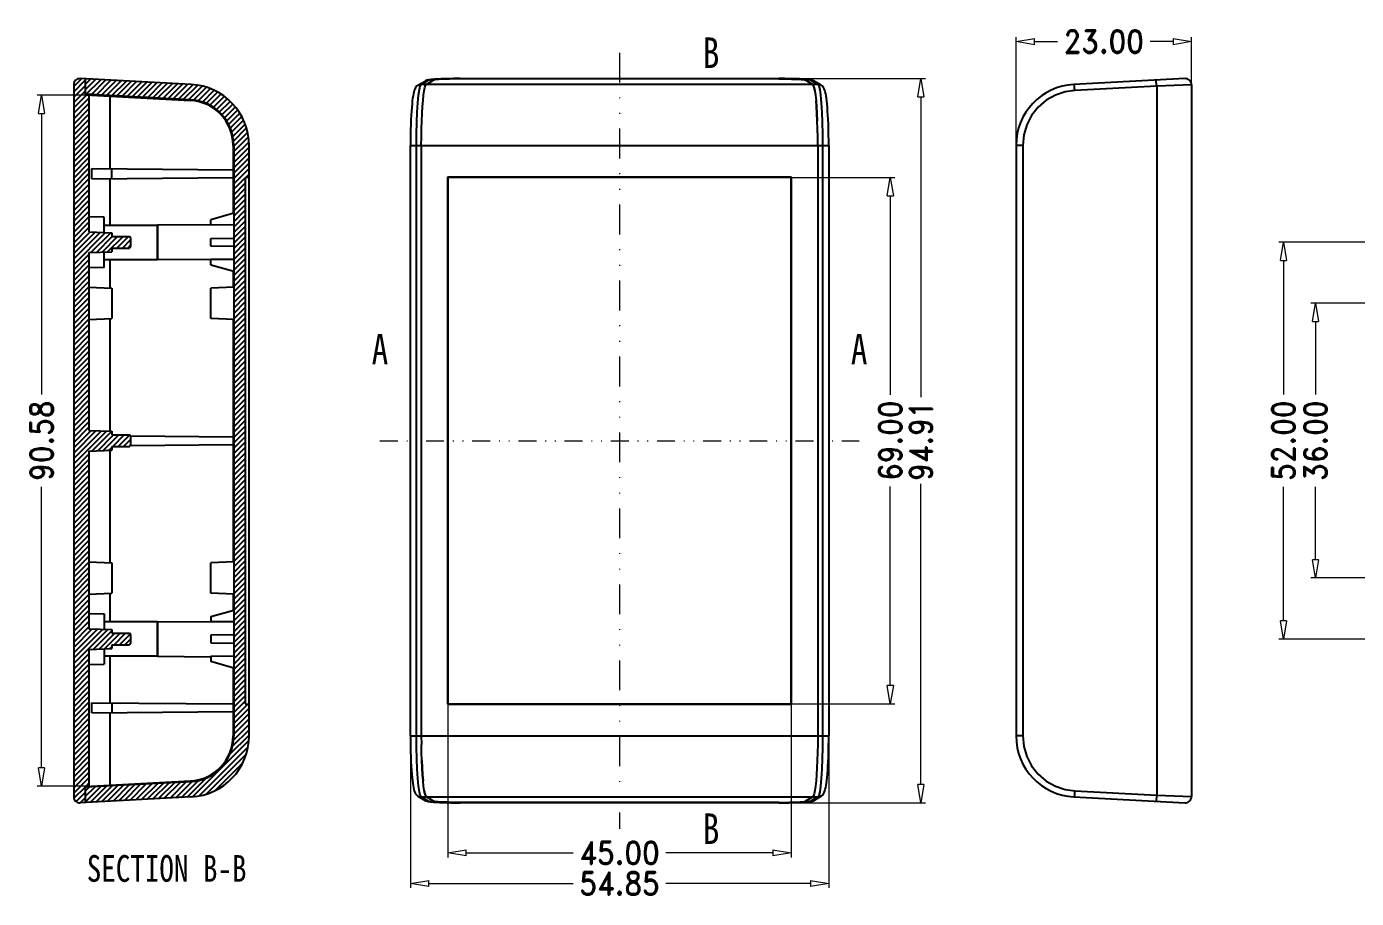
# Model space of a CAD drawing. Extents: x 98 to 412, y -254 to -30.
# Drawn here: x 97.9 to 272.3, y -144.3 to -30 of the extents above; entities that cross this region are included whole.
import ezdxf
from ezdxf.enums import TextEntityAlignment as Align

# ---------------------------------------------------------------- set-up
doc = ezdxf.new("R2010")
doc.units = 0
doc.header["$LTSCALE"] = 30.734
doc.header["$MEASUREMENT"] = 0
doc.header["$PDMODE"] = 3
doc.header["$PDSIZE"] = 0.3125
doc.linetypes.add('DIVIDE', pattern=[31.75, 12.7, -6.35, 0, -6.35, 0, -6.35])
doc.layers.get('0').update_dxf_attribs({"linetype": 'CONTINUOUS'})
doc.layers.get('Defpoints').update_dxf_attribs({"linetype": 'CONTINUOUS'})
doc.layers.add('dim', color=3, linetype='CONTINUOUS', lineweight=9)
doc.layers.add('hatch', color=56, linetype='CONTINUOUS', lineweight=9)
doc.styles.add('ROMAND', font='romand.shx', dxfattribs={"width": 0.9, "bigfont": 'gbcbig.shx'})
doc.styles.get("Standard").update_dxf_attribs({"font": 'txt', "width": 0.8})
doc.dimstyles.new('YanXiu', dxfattribs={"dimtxt": 2.5, "dimasz": 2.2, "dimexe": 1, "dimexo": 0, "dimgap": 0.66, "dimtad": 0, "dimzin": 1, "dimdsep": 46, "dimtxsty": 'ROMAND', "dimblk": 'CLOSEDBLANK', "dimcen": 0, "dimclrd": 3, "dimclre": 3, "dimclrt": 7, "dimazin": 0, "dimtfac": 1, "dimtofl": 0, "dimtmove": 0, "dimatfit": 3, "dimldrblk": 'CLOSEDBLANK', "dimfxl": 1, "dimlwd": 5, "dimlwe": 5, "dimarcsym": 0})

# ---------------------------------------------------------------- blocks, each defined once
blk = doc.blocks.new('_ClosedBlank')
at = {"color": 0, "linetype": 'ByBlock', "lineweight": -2}
for p, q in [((-1, 0.167), (0, 0)), ((-1, 0.167), (-1, -0.167)), ((0, 0), (-1, -0.167))]:
    blk.add_line(p, q, dxfattribs=at)
blk = doc.blocks.new('*D9')
at = {"layer": 'Defpoints', "color": 0}
for p in [(298.76, -58.3), (262.7, -110.3), (298.76, -110.3)]:
    blk.add_point(p, dxfattribs=at)
at = {"layer": 'dim', "color": 3, "lineweight": 5}
for p, q in [((298.76, -58.3), (262.1, -58.3)), ((262.7, -60.7), (262.7, -78.24)), ((262.7, -107.9), (262.7, -90.37)), ((298.76, -110.3), (262.1, -110.3))]:
    blk.add_line(p, q, dxfattribs=at)
at = {"layer": 'dim', "color": 3, "lineweight": 5, "xscale": 2.4, "yscale": 2.4, "zscale": 2.4}
for p, rotation in [((262.7, -58.3), 90), ((262.7, -110.3), 270)]:
    blk.add_blockref('_ClosedBlank', p, dxfattribs=dict(at, rotation=rotation))
at = {"layer": 'dim', "color": 7, "insert": (262.7, -84.3), "char_height": 3, "attachment_point": 5, "rotation": 90, "style": 'ROMAND'}
blk.add_mtext('52.00', dxfattribs=at)
blk = doc.blocks.new('*D10')
at = {"layer": 'Defpoints', "color": 0}
for p in [(280.94, -66.3), (266.9, -102.3), (280.94, -102.3)]:
    blk.add_point(p, dxfattribs=at)
at = {"layer": 'dim', "color": 3, "lineweight": 5}
for p, q in [((280.94, -66.3), (266.3, -66.3)), ((266.9, -68.7), (266.9, -78.24)), ((266.9, -99.9), (266.9, -90.37)), ((280.94, -102.3), (266.3, -102.3))]:
    blk.add_line(p, q, dxfattribs=at)
at = {"layer": 'dim', "color": 3, "lineweight": 5, "xscale": 2.4, "yscale": 2.4, "zscale": 2.4}
for p, rotation in [((266.9, -66.3), 90), ((266.9, -102.3), 270)]:
    blk.add_blockref('_ClosedBlank', p, dxfattribs=dict(at, rotation=rotation))
at = {"layer": 'dim', "color": 7, "insert": (266.9, -84.3), "char_height": 3, "attachment_point": 5, "rotation": 90, "style": 'ROMAND'}
blk.add_mtext('36.00', dxfattribs=at)
blk = doc.blocks.new('*D11')
at = {"layer": 'Defpoints', "color": 0}
for p in [(198.15, -49.8), (198.15, -118.8), (211.15, -118.8)]:
    blk.add_point(p, dxfattribs=at)
at = {"layer": 'dim', "color": 3, "lineweight": 5}
for p, q in [((198.15, -49.8), (211.75, -49.8)), ((211.15, -52.2), (211.15, -78.3)), ((211.15, -116.4), (211.15, -90.3)), ((198.15, -118.8), (211.75, -118.8))]:
    blk.add_line(p, q, dxfattribs=at)
at = {"layer": 'dim', "color": 3, "lineweight": 5, "xscale": 2.4, "yscale": 2.4, "zscale": 2.4}
for p, rotation in [((211.15, -49.8), 90), ((211.15, -118.8), 270)]:
    blk.add_blockref('_ClosedBlank', p, dxfattribs=dict(at, rotation=rotation))
at = {"layer": 'dim', "color": 7, "insert": (211.15, -84.3), "char_height": 3, "attachment_point": 5, "rotation": 90, "style": 'ROMAND'}
blk.add_mtext('69.00', dxfattribs=at)
blk = doc.blocks.new('*D12')
at = {"layer": 'Defpoints', "color": 0}
for p in [(175.65, -36.85), (175.65, -131.76), (215.15, -131.76)]:
    blk.add_point(p, dxfattribs=at)
at = {"layer": 'dim', "color": 3, "lineweight": 5}
for p, q in [((175.65, -36.85), (215.75, -36.85)), ((215.15, -39.25), (215.15, -78.62)), ((215.15, -129.36), (215.15, -89.98)), ((175.65, -131.76), (215.75, -131.76))]:
    blk.add_line(p, q, dxfattribs=at)
at = {"layer": 'dim', "color": 3, "lineweight": 5, "xscale": 2.4, "yscale": 2.4, "zscale": 2.4}
for p, rotation in [((215.15, -36.85), 90), ((215.15, -131.76), 270)]:
    blk.add_blockref('_ClosedBlank', p, dxfattribs=dict(at, rotation=rotation))
at = {"layer": 'dim', "color": 7, "insert": (215.15, -84.3), "char_height": 3, "attachment_point": 5, "rotation": 90, "style": 'ROMAND'}
blk.add_mtext('94.91', dxfattribs=at)
blk = doc.blocks.new('*D13')
at = {"layer": 'Defpoints', "color": 0}
for p in [(153.15, -118.8), (198.15, -118.8), (153.15, -138.33)]:
    blk.add_point(p, dxfattribs=at)
at = {"layer": 'dim', "color": 3, "lineweight": 5}
for p, q in [((153.15, -118.8), (153.15, -138.93)), ((198.15, -118.8), (198.15, -138.93)), ((155.55, -138.33), (169.58, -138.33)), ((195.75, -138.33), (181.71, -138.33))]:
    blk.add_line(p, q, dxfattribs=at)
at = {"layer": 'dim', "color": 3, "lineweight": 5, "xscale": 2.4, "yscale": 2.4, "zscale": 2.4, "rotation": 180}
blk.add_blockref('_ClosedBlank', (153.15, -138.33), dxfattribs=at)
at = {"layer": 'dim', "color": 3, "lineweight": 5, "xscale": 2.4, "yscale": 2.4, "zscale": 2.4}
blk.add_blockref('_ClosedBlank', (198.15, -138.33), dxfattribs=at)
at = {"layer": 'dim', "color": 7, "insert": (175.65, -138.33), "char_height": 3, "attachment_point": 5, "style": 'ROMAND'}
blk.add_mtext('45.00', dxfattribs=at)
blk = doc.blocks.new('*D14')
at = {"layer": 'Defpoints', "color": 0}
for p in [(148.22, -123.01), (203.07, -123.01), (148.22, -142.33)]:
    blk.add_point(p, dxfattribs=at)
at = {"layer": 'dim', "color": 3, "lineweight": 5}
for p, q in [((148.22, -123.01), (148.22, -142.93)), ((203.07, -123.01), (203.07, -142.93)), ((150.62, -142.33), (169.58, -142.33)), ((200.67, -142.33), (181.71, -142.33))]:
    blk.add_line(p, q, dxfattribs=at)
at = {"layer": 'dim', "color": 3, "lineweight": 5, "xscale": 2.4, "yscale": 2.4, "zscale": 2.4, "rotation": 180}
blk.add_blockref('_ClosedBlank', (148.22, -142.33), dxfattribs=at)
at = {"layer": 'dim', "color": 3, "lineweight": 5, "xscale": 2.4, "yscale": 2.4, "zscale": 2.4}
blk.add_blockref('_ClosedBlank', (203.07, -142.33), dxfattribs=at)
at = {"layer": 'dim', "color": 7, "insert": (175.65, -142.33), "char_height": 3, "attachment_point": 5, "style": 'ROMAND'}
blk.add_mtext('54.85', dxfattribs=at)
blk = doc.blocks.new('*D15')
at = {"layer": 'Defpoints', "color": 0}
for p in [(106.07, -39.01), (99.86, -129.59), (106.07, -129.59)]:
    blk.add_point(p, dxfattribs=at)
at = {"layer": 'dim', "color": 3, "lineweight": 5}
for p, q in [((106.07, -39.01), (99.26, -39.01)), ((99.86, -41.41), (99.86, -78.24)), ((99.86, -127.19), (99.86, -90.37)), ((106.07, -129.59), (99.26, -129.59))]:
    blk.add_line(p, q, dxfattribs=at)
at = {"layer": 'dim', "color": 3, "lineweight": 5, "xscale": 2.4, "yscale": 2.4, "zscale": 2.4}
for p, rotation in [((99.86, -39.01), 90), ((99.86, -129.59), 270)]:
    blk.add_blockref('_ClosedBlank', p, dxfattribs=dict(at, rotation=rotation))
at = {"layer": 'dim', "color": 7, "insert": (99.86, -84.3), "char_height": 3, "attachment_point": 5, "rotation": 90, "style": 'ROMAND'}
blk.add_mtext('90.58', dxfattribs=at)
blk = doc.blocks.new('*D20')
at = {"layer": 'Defpoints', "color": 0}
for p in [(227.64, -32), (250.64, -37.65), (227.64, -45.6)]:
    blk.add_point(p, dxfattribs=at)
at = {"layer": 'dim', "color": 3, "lineweight": 5}
for p, q in [((227.64, -45.6), (227.64, -31.4)), ((230.04, -32), (233.08, -32)), ((248.24, -32), (245.21, -32)), ((250.64, -37.65), (250.64, -31.4))]:
    blk.add_line(p, q, dxfattribs=at)
at = {"layer": 'dim', "color": 3, "lineweight": 5, "xscale": 2.4, "yscale": 2.4, "zscale": 2.4, "rotation": 180}
blk.add_blockref('_ClosedBlank', (227.64, -32), dxfattribs=at)
at = {"layer": 'dim', "color": 3, "lineweight": 5, "xscale": 2.4, "yscale": 2.4, "zscale": 2.4}
blk.add_blockref('_ClosedBlank', (250.64, -32), dxfattribs=at)
at = {"layer": 'dim', "color": 7, "insert": (239.14, -32), "char_height": 3, "attachment_point": 5, "style": 'ROMAND'}
blk.add_mtext('23.00', dxfattribs=at)

msp = doc.modelspace()

# ---------------------------------------------------------------- linework, layer by layer
at = {"color": 5, "linetype": 'Continuous'}
for p, q in [((104.067, -37.86), (105.072, -36.855)), ((104.067, -38.567), (105.567, -37.067)), ((104.067, -39.274), (105.567, -37.774)), ((105.567, -36.915), (105.599, -36.883)), ((105.567, -37.622), (106.271, -36.918)), ((105.567, -38.329), (106.943, -36.953)), ((105.712, -38.891), (107.615, -36.988)), ((106.384, -38.926), (108.287, -37.023)), ((107.056, -38.962), (108.959, -37.059)), ((107.728, -38.997), (109.631, -37.094)), ((108.4, -39.032), (110.303, -37.129)), ((109.071, -39.067), (110.974, -37.164)), ((109.743, -39.102), (111.646, -37.199)), ((110.415, -39.138), (112.318, -37.235)), ((111.087, -39.173), (112.99, -37.27)), ((111.759, -39.208), (113.662, -37.305)), ((112.431, -39.243), (114.334, -37.34)), ((113.103, -39.279), (115.006, -37.376)), ((113.775, -39.314), (115.678, -37.411)), ((114.447, -39.349), (116.35, -37.446)), ((115.118, -39.384), (117.021, -37.481)), ((115.79, -39.419), (117.693, -37.516)), ((116.462, -39.455), (118.365, -37.552)), ((117.134, -39.49), (119.037, -37.587)), ((117.806, -39.525), (119.69, -37.641)), ((118.478, -39.56), (120.306, -37.732)), ((119.15, -39.595), (120.922, -37.823)), ((119.78, -39.672), (121.455, -37.997)), ((120.388, -39.771), (121.979, -38.181)), ((104.067, -39.981), (105.567, -38.481)), ((104.067, -40.689), (105.761, -38.994)), ((104.067, -41.396), (106.067, -39.396)), ((104.067, -42.103), (106.067, -40.103)), ((120.941, -39.926), (122.49, -38.377)), ((121.447, -40.127), (122.937, -38.637)), ((121.939, -40.341), (123.384, -38.897)), ((122.361, -40.627), (123.815, -39.173)), ((122.783, -40.912), (124.193, -39.502)), ((123.157, -41.245), (124.57, -39.832)), ((104.067, -42.81), (106.067, -40.81)), ((104.067, -43.517), (106.067, -41.517)), ((123.502, -41.608), (124.934, -40.175)), ((123.845, -41.972), (125.245, -40.572)), ((124.111, -42.413), (125.555, -40.968)), ((124.376, -42.854), (125.852, -41.379)), ((124.599, -43.339), (126.092, -41.846)), ((104.067, -44.224), (106.067, -42.224)), ((104.067, -44.931), (106.067, -42.931)), ((124.777, -43.867), (126.332, -42.313)), ((124.938, -44.414), (126.547, -42.805)), ((125.007, -45.052), (126.707, -43.352)), ((104.067, -45.638), (106.067, -43.638)), ((104.067, -46.345), (106.067, -44.345)), ((104.067, -47.052), (106.067, -45.052)), ((125.067, -45.699), (126.867, -43.899)), ((125.067, -46.406), (126.963, -44.51)), ((125.067, -47.114), (127.025, -45.156)), ((104.067, -47.76), (106.067, -45.76)), ((104.067, -48.467), (106.067, -46.467)), ((125.067, -47.821), (127.067, -45.821)), ((125.067, -48.528), (127.067, -46.528)), ((104.067, -49.174), (106.067, -47.174)), ((104.067, -49.881), (106.067, -47.881)), ((104.067, -50.588), (106.067, -48.588)), ((125.067, -49.235), (127.067, -47.235)), ((125.067, -49.942), (127.067, -47.942)), ((125.067, -50.649), (127.067, -48.649)), ((104.067, -51.295), (106.067, -49.295)), ((104.067, -52.002), (106.067, -50.002)), ((125.067, -51.356), (126.567, -49.856)), ((125.067, -52.063), (126.567, -50.563)), ((126.626, -49.797), (127.067, -49.356)), ((104.067, -52.709), (106.067, -50.709)), ((104.067, -53.416), (106.067, -51.416)), ((104.067, -54.124), (106.067, -52.124)), ((125.067, -52.77), (126.567, -51.27)), ((125.067, -53.478), (126.567, -51.978)), ((104.067, -54.831), (106.067, -52.831)), ((104.067, -55.538), (106.067, -53.538)), ((125.067, -54.185), (126.567, -52.685)), ((125.067, -54.892), (126.567, -53.392)), ((104.067, -56.245), (106.067, -54.245)), ((104.067, -56.952), (106.067, -54.952)), ((104.067, -57.659), (106.067, -55.659)), ((125.067, -55.599), (126.567, -54.099)), ((125.067, -56.306), (126.567, -54.806)), ((125.067, -57.013), (126.567, -55.513)), ((104.067, -58.366), (106.067, -56.366)), ((104.067, -59.073), (106.188, -56.952)), ((104.067, -59.78), (106.872, -56.976)), ((104.067, -60.488), (107.555, -56.999)), ((104.067, -61.195), (108.238, -57.023)), ((106.32, -59.648), (108.921, -57.047)), ((125.067, -57.72), (126.567, -56.22)), ((125.067, -58.427), (126.567, -56.927)), ((107.053, -59.623), (109.123, -57.552)), ((107.786, -59.597), (109.83, -57.552)), ((108.518, -59.571), (110.538, -57.552)), ((109.745, -59.052), (111.245, -57.552)), ((110.452, -59.052), (111.567, -57.937)), ((111.159, -59.052), (111.567, -58.644)), ((125.067, -59.134), (126.567, -57.634)), ((125.067, -59.841), (126.567, -58.341)), ((125.067, -60.549), (126.567, -59.049)), ((104.067, -61.902), (106.067, -59.902)), ((104.067, -62.609), (106.067, -60.609)), ((125.067, -61.256), (126.567, -59.756)), ((125.067, -61.963), (126.567, -60.463)), ((104.067, -63.316), (106.067, -61.316)), ((104.067, -64.023), (106.067, -62.023)), ((104.067, -64.73), (106.067, -62.73)), ((125.067, -62.67), (126.567, -61.17)), ((125.067, -63.377), (126.567, -61.877)), ((125.067, -64.084), (126.567, -62.584)), ((104.067, -65.437), (106.067, -63.437)), ((104.067, -66.144), (106.067, -64.144)), ((125.067, -64.791), (126.567, -63.291)), ((125.067, -65.498), (126.567, -63.998)), ((104.067, -66.851), (106.067, -64.851)), ((104.067, -67.559), (106.067, -65.559)), ((125.067, -66.205), (126.567, -64.705)), ((125.067, -66.913), (126.567, -65.413)), ((125.067, -67.62), (126.567, -66.12)), ((104.067, -68.266), (106.067, -66.266)), ((104.067, -68.973), (106.067, -66.973)), ((104.067, -69.68), (106.067, -67.68)), ((125.067, -68.327), (126.567, -66.827)), ((125.067, -69.034), (126.567, -67.534)), ((104.067, -70.387), (106.067, -68.387)), ((104.067, -71.094), (106.067, -69.094)), ((125.067, -69.741), (126.567, -68.241)), ((125.067, -70.448), (126.567, -68.948)), ((125.067, -71.155), (126.567, -69.655)), ((104.067, -71.801), (106.067, -69.801)), ((104.067, -72.508), (106.067, -70.508)), ((104.067, -73.215), (106.067, -71.215)), ((125.067, -71.862), (126.567, -70.362)), ((125.067, -72.569), (126.567, -71.069)), ((104.067, -73.923), (106.067, -71.923)), ((104.067, -74.63), (106.067, -72.63)), ((125.067, -73.277), (126.567, -71.777)), ((125.067, -73.984), (126.567, -72.484)), ((125.067, -74.691), (126.567, -73.191)), ((104.067, -75.337), (106.067, -73.337)), ((104.067, -76.044), (106.067, -74.044)), ((104.067, -76.751), (106.067, -74.751)), ((125.067, -75.398), (126.567, -73.898)), ((125.067, -76.105), (126.567, -74.605)), ((104.067, -77.458), (106.067, -75.458)), ((104.067, -78.165), (106.067, -76.165)), ((125.067, -76.812), (126.567, -75.312)), ((125.067, -77.519), (126.567, -76.019)), ((104.067, -78.872), (106.067, -76.872)), ((104.067, -79.579), (106.067, -77.579)), ((104.067, -80.287), (106.067, -78.287)), ((125.067, -78.226), (126.567, -76.726)), ((125.067, -78.933), (126.567, -77.433)), ((125.067, -79.64), (126.567, -78.14)), ((104.067, -80.994), (106.067, -78.994)), ((104.067, -81.701), (106.067, -79.701)), ((125.067, -80.348), (126.567, -78.848)), ((125.067, -81.055), (126.567, -79.555)), ((104.067, -82.408), (106.067, -80.408)), ((104.067, -83.115), (106.067, -81.115)), ((104.067, -83.822), (106.067, -81.822)), ((125.067, -81.762), (126.567, -80.262)), ((125.067, -82.469), (126.567, -80.969)), ((125.067, -83.176), (126.567, -81.676)), ((104.067, -84.529), (106.067, -82.529)), ((104.067, -85.236), (106.346, -82.957)), ((104.067, -85.943), (107.029, -82.981)), ((104.067, -86.65), (107.712, -83.005)), ((104.067, -87.358), (108.396, -83.029)), ((106.489, -85.642), (109.067, -83.065)), ((107.222, -85.617), (109.286, -83.552)), ((107.955, -85.591), (109.993, -83.552)), ((109.201, -85.052), (110.701, -83.552)), ((109.908, -85.052), (111.387, -83.573)), ((125.067, -83.883), (126.567, -82.383)), ((125.067, -84.59), (126.567, -83.09)), ((108.687, -85.565), (109.067, -85.186)), ((110.615, -85.052), (111.567, -84.1)), ((111.322, -85.052), (111.567, -84.807)), ((125.067, -85.297), (126.567, -83.797)), ((125.067, -86.004), (126.567, -84.504)), ((125.067, -86.712), (126.567, -85.212)), ((104.067, -88.065), (106.067, -86.065)), ((104.067, -88.772), (106.067, -86.772)), ((125.067, -87.419), (126.567, -85.919)), ((125.067, -88.126), (126.567, -86.626)), ((104.067, -89.479), (106.067, -87.479)), ((104.067, -90.186), (106.067, -88.186)), ((104.067, -90.893), (106.067, -88.893)), ((125.067, -88.833), (126.567, -87.333)), ((125.067, -89.54), (126.567, -88.04)), ((125.067, -90.247), (126.567, -88.747)), ((104.067, -91.6), (106.067, -89.6)), ((104.067, -92.307), (106.067, -90.307)), ((125.067, -90.954), (126.567, -89.454)), ((125.067, -91.661), (126.567, -90.161)), ((104.067, -93.014), (106.067, -91.014)), ((104.067, -93.722), (106.067, -91.722)), ((125.067, -92.368), (126.567, -90.868)), ((125.067, -93.076), (126.567, -91.576)), ((125.067, -93.783), (126.567, -92.283)), ((104.067, -94.429), (106.067, -92.429)), ((104.067, -95.136), (106.067, -93.136)), ((104.067, -95.843), (106.067, -93.843)), ((125.067, -94.49), (126.567, -92.99)), ((125.067, -95.197), (126.567, -93.697)), ((104.067, -96.55), (106.067, -94.55)), ((104.067, -97.257), (106.067, -95.257)), ((125.067, -95.904), (126.567, -94.404)), ((125.067, -96.611), (126.567, -95.111)), ((125.067, -97.318), (126.567, -95.818)), ((104.067, -97.964), (106.067, -95.964)), ((104.067, -98.671), (106.067, -96.671)), ((104.067, -99.378), (106.067, -97.378)), ((125.067, -98.025), (126.567, -96.525)), ((125.067, -98.732), (126.567, -97.232)), ((104.067, -100.086), (106.067, -98.086)), ((104.067, -100.793), (106.067, -98.793)), ((125.067, -99.439), (126.567, -97.939)), ((125.067, -100.147), (126.567, -98.647)), ((125.067, -100.854), (126.567, -99.354)), ((104.067, -101.5), (106.067, -99.5)), ((104.067, -102.207), (106.067, -100.207)), ((104.067, -102.914), (106.067, -100.914)), ((125.067, -101.561), (126.567, -100.061)), ((125.067, -102.268), (126.567, -100.768)), ((104.067, -103.621), (106.067, -101.621)), ((104.067, -104.328), (106.067, -102.328)), ((125.067, -102.975), (126.567, -101.475)), ((125.067, -103.682), (126.567, -102.182)), ((104.067, -105.035), (106.067, -103.035)), ((104.067, -105.742), (106.067, -103.742)), ((104.067, -106.449), (106.067, -104.449)), ((125.067, -104.389), (126.567, -102.889)), ((125.067, -105.096), (126.567, -103.596)), ((125.067, -105.803), (126.567, -104.303)), ((104.067, -107.157), (106.067, -105.157)), ((104.067, -107.864), (106.067, -105.864)), ((125.067, -106.511), (126.567, -105.011)), ((125.067, -107.218), (126.567, -105.718)), ((104.067, -108.571), (106.067, -106.571)), ((104.067, -109.278), (106.067, -107.278)), ((104.067, -109.985), (106.067, -107.985)), ((125.067, -107.925), (126.567, -106.425)), ((125.067, -108.632), (126.567, -107.132)), ((125.067, -109.339), (126.567, -107.839)), ((104.067, -110.692), (106.067, -108.692)), ((104.067, -111.399), (106.503, -108.963)), ((104.067, -112.106), (107.186, -108.987)), ((104.067, -112.813), (107.87, -109.01)), ((104.067, -113.521), (108.553, -109.034)), ((106.658, -111.636), (109.067, -109.228)), ((107.391, -111.611), (109.449, -109.552)), ((108.123, -111.585), (110.156, -109.552)), ((109.363, -111.052), (110.863, -109.552)), ((110.071, -111.052), (111.469, -109.654)), ((125.067, -110.046), (126.567, -108.546)), ((125.067, -110.753), (126.567, -109.253)), ((108.856, -111.56), (109.067, -111.349)), ((110.778, -111.052), (111.567, -110.263)), ((125.067, -111.46), (126.567, -109.96)), ((125.067, -112.167), (126.567, -110.667)), ((125.067, -112.874), (126.567, -111.374)), ((104.067, -114.228), (106.067, -112.228)), ((104.067, -114.935), (106.067, -112.935)), ((125.067, -113.582), (126.567, -112.082)), ((125.067, -114.289), (126.567, -112.789)), ((104.067, -115.642), (106.067, -113.642)), ((104.067, -116.349), (106.067, -114.349)), ((104.067, -117.056), (106.067, -115.056)), ((125.067, -114.996), (126.567, -113.496)), ((125.067, -115.703), (126.567, -114.203)), ((125.067, -116.41), (126.567, -114.91)), ((104.067, -117.763), (106.067, -115.763)), ((104.067, -118.47), (106.067, -116.47)), ((125.067, -117.117), (126.567, -115.617)), ((125.067, -117.824), (126.567, -116.324)), ((104.067, -119.177), (106.067, -117.177)), ((104.067, -119.884), (106.067, -117.884)), ((125.067, -118.531), (126.567, -117.031)), ((125.067, -119.238), (126.567, -117.738)), ((125.067, -119.946), (126.567, -118.446)), ((104.067, -120.592), (106.067, -118.592)), ((104.067, -121.299), (106.067, -119.299)), ((104.067, -122.006), (106.067, -120.006)), ((125.067, -120.653), (126.889, -118.83)), ((125.067, -121.36), (127.067, -119.36)), ((125.067, -122.067), (127.067, -120.067)), ((104.067, -122.713), (106.067, -120.713)), ((104.067, -123.42), (106.067, -121.42)), ((125.009, -123.539), (127.067, -121.481)), ((125.067, -122.774), (127.067, -120.774)), ((104.067, -124.127), (106.067, -122.127)), ((104.067, -124.834), (106.067, -122.834)), ((104.067, -125.541), (106.067, -123.541)), ((119.708, -130.961), (127.004, -123.665)), ((124.55, -125.412), (127.067, -122.895)), ((124.91, -124.345), (127.067, -122.188)), ((104.067, -126.248), (106.067, -124.248)), ((104.067, -126.956), (106.067, -124.956)), ((120.538, -130.838), (126.93, -124.447)), ((121.488, -130.596), (126.656, -125.428)), ((104.067, -127.663), (106.067, -125.663)), ((104.067, -128.37), (106.067, -126.37)), ((104.067, -129.077), (106.067, -127.077)), ((122.665, -130.125), (126.155, -126.635)), ((104.067, -129.784), (106.067, -127.784)), ((104.067, -130.491), (106.067, -128.491)), ((116.701, -131.14), (118.814, -129.027)), ((117.447, -131.101), (119.584, -128.964)), ((118.193, -131.062), (120.428, -128.827)), ((118.939, -131.023), (121.509, -128.453)), ((104.1, -131.165), (105.567, -129.698)), ((104.383, -131.589), (105.567, -130.405)), ((105.567, -131.667), (107.621, -129.613)), ((105.567, -130.96), (106.875, -129.652)), ((105.567, -130.253), (106.128, -129.691)), ((105.648, -129.616), (106.067, -129.198)), ((106.254, -131.688), (108.367, -129.574)), ((107, -131.649), (109.113, -129.535)), ((107.746, -131.609), (109.86, -129.496)), ((108.492, -131.57), (110.606, -129.457)), ((109.238, -131.531), (111.352, -129.418)), ((109.985, -131.492), (112.098, -129.379)), ((110.731, -131.453), (112.844, -129.339)), ((111.477, -131.414), (113.591, -129.3)), ((112.223, -131.375), (114.337, -129.261)), ((112.97, -131.336), (115.083, -129.222)), ((113.716, -131.297), (115.829, -129.183)), ((114.462, -131.257), (116.575, -129.144)), ((115.208, -131.218), (117.322, -129.105)), ((115.954, -131.179), (118.068, -129.066)), ((104.922, -131.757), (105.567, -131.112))]:
    msp.add_line(p, q, dxfattribs=at)
at = {"color": 7, "linetype": 'Continuous'}
for p, q in [((104.067, -37.645), (104.067, -130.959)), ((119.485, -37.61), (104.909, -36.846)), ((105.567, -36.881), (105.567, -38.984)), ((149.201, -37.725), (150.144, -37.16)), ((149.506, -37.806), (149.616, -37.61)), ((149.616, -37.61), (150.556, -37.047)), ((201.676, -37.61), (149.616, -37.61)), ((151.253, -37.048), (150.315, -37.61)), ((150.938, -36.973), (151.368, -36.935)), ((151.375, -36.932), (151.146, -36.949)), ((153.079, -36.903), (152.376, -36.929)), ((153.884, -36.886), (153.079, -36.903)), ((154.74, -36.881), (153.884, -36.886)), ((154.74, -36.845), (196.552, -36.845)), ((154.74, -36.845), (154.74, -36.846)), ((154.74, -36.846), (196.552, -36.846)), ((196.552, -36.881), (154.74, -36.881)), ((196.552, -36.845), (196.552, -36.846)), ((196.552, -36.881), (197.408, -36.886)), ((197.408, -36.886), (198.212, -36.903)), ((198.212, -36.903), (198.916, -36.929)), ((200.032, -36.94), (199.797, -36.924)), ((200.239, -36.957), (200.032, -36.94)), ((200.977, -37.61), (200.038, -37.048)), ((200.736, -37.047), (201.676, -37.61)), ((201.073, -37.744), (200.977, -37.61)), ((202.091, -37.725), (201.146, -37.16)), ((201.166, -38.028), (201.255, -38.457)), ((201.676, -37.61), (201.785, -37.806)), ((249.802, -36.846), (235.225, -37.61)), ((246.079, -37.846), (235.336, -38.409)), ((250.643, -37.645), (246.079, -37.846)), ((246.079, -37.846), (246.079, -130.758)), ((250.643, -37.645), (250.643, -130.959)), ((119.381, -39.608), (105.567, -38.884)), ((105.567, -38.984), (119.376, -39.707)), ((106.067, -39.01), (106.067, -56.947)), ((108.762, -39.051), (108.762, -39.151)), ((108.805, -39.153), (108.805, -48.661)), ((201.255, -38.456), (201.338, -39.021)), ((201.633, -44.499), (201.613, -43.419)), ((201.64, -45.599), (201.633, -44.498)), ((124.967, -45.599), (124.967, -54.528)), ((125.067, -45.599), (125.067, -123.005)), ((127.067, -123.005), (127.067, -45.599)), ((148.219, -45.599), (203.073, -45.599)), ((148.219, -123.005), (148.219, -45.599)), ((149.019, -123.005), (149.019, -45.599)), ((149.651, -45.599), (149.651, -123.005)), ((201.64, -45.599), (201.64, -123.005)), ((202.273, -45.599), (202.273, -123.005)), ((203.073, -45.599), (203.073, -123.005)), ((228.513, -45.599), (227.643, -45.599)), ((227.643, -45.599), (227.643, -123.005)), ((228.513, -45.599), (228.513, -123.005)), ((106.444, -48.641), (124.967, -48.802)), ((106.444, -49.964), (106.444, -48.641)), ((109.067, -49.941), (109.067, -48.663)), ((106.444, -49.964), (124.967, -49.802)), ((108.805, -49.943), (108.805, -56.052)), ((124.967, -48.877), (125.067, -48.877)), ((124.967, -49.727), (125.067, -49.727)), ((126.567, -49.802), (127.067, -49.758)), ((126.567, -49.802), (126.567, -118.802)), ((198.189, -49.758), (153.102, -49.758)), ((153.102, -49.758), (153.146, -49.802)), ((153.102, -49.758), (153.102, -118.846)), ((198.146, -49.802), (153.146, -49.802)), ((153.146, -49.802), (153.146, -118.802)), ((198.189, -49.758), (198.146, -49.802)), ((198.146, -118.802), (198.146, -49.802)), ((198.189, -118.846), (198.189, -49.758)), ((108.067, -55.017), (106.067, -54.947)), ((108.067, -57.017), (108.067, -55.017)), ((125.067, -54.5), (122.067, -55.352)), ((122.067, -56.046), (122.067, -55.352)), ((106.067, -56.947), (109.067, -57.052)), ((108.067, -56.052), (115.067, -56.052)), ((109.067, -57.052), (109.067, -57.552)), ((122.067, -55.991), (115.067, -56.052)), ((115.067, -60.551), (115.067, -56.053)), ((115.067, -56.053), (115.067, -60.552)), ((125.067, -56.031), (122.067, -56.046)), ((109.067, -57.552), (111.367, -57.552)), ((109.067, -59.052), (111.367, -59.052)), ((109.067, -59.052), (109.067, -59.552)), ((111.567, -57.752), (111.367, -57.552)), ((111.567, -58.852), (111.367, -59.052)), ((111.567, -58.852), (111.567, -57.752)), ((122.067, -57.802), (125.067, -57.75)), ((122.067, -58.802), (122.067, -57.802)), ((125.067, -58.855), (122.067, -58.802)), ((106.067, -59.657), (109.067, -59.552)), ((106.067, -59.657), (106.067, -82.947)), ((108.067, -61.587), (108.067, -59.587)), ((108.067, -60.552), (115.067, -60.552)), ((108.805, -60.552), (108.805, -64.293)), ((122.067, -60.613), (115.067, -60.552)), ((125.067, -60.573), (122.067, -60.559)), ((122.067, -61.252), (122.067, -60.559)), ((108.067, -61.587), (106.067, -61.657)), ((122.067, -61.252), (125.067, -62.105)), ((124.967, -62.076), (124.967, -64.197)), ((106.067, -64.197), (109.067, -64.302)), ((109.067, -64.303), (109.067, -68.302)), ((125.067, -64.197), (122.067, -64.302)), ((122.067, -68.302), (122.067, -64.303)), ((106.067, -68.407), (109.067, -68.302)), ((108.805, -68.311), (108.805, -83.043)), ((125.067, -68.407), (122.067, -68.302)), ((124.967, -68.407), (124.967, -100.197)), ((106.067, -82.947), (109.067, -83.052)), ((109.067, -83.052), (109.067, -83.552)), ((109.067, -83.552), (111.367, -83.552)), ((111.567, -83.752), (111.367, -83.552)), ((111.499, -83.685), (124.967, -83.802)), ((109.067, -85.052), (111.367, -85.052)), ((109.067, -85.052), (109.067, -85.552)), ((111.567, -84.852), (111.367, -85.052)), ((111.499, -84.92), (124.967, -84.802)), ((111.567, -84.852), (111.567, -83.752)), ((124.967, -83.877), (125.067, -83.877)), ((124.967, -84.727), (125.067, -84.727)), ((106.067, -85.657), (109.067, -85.552)), ((106.067, -85.657), (106.067, -108.947)), ((108.805, -85.561), (108.805, -100.293)), ((106.067, -100.197), (109.067, -100.302)), ((109.067, -100.303), (109.067, -104.302)), ((125.067, -100.197), (122.067, -100.302)), ((122.067, -104.302), (122.067, -100.303)), ((106.067, -104.407), (109.067, -104.302)), ((108.805, -104.311), (108.805, -108.052)), ((125.067, -104.407), (122.067, -104.302)), ((124.967, -104.407), (124.967, -106.528)), ((106.067, -106.947), (108.067, -107.017)), ((108.067, -107.017), (108.067, -109.017)), ((115.067, -108.052), (108.067, -108.052)), ((115.067, -108.052), (122.067, -107.991)), ((115.067, -112.552), (115.067, -108.053)), ((115.067, -108.053), (115.067, -112.551)), ((122.067, -107.352), (125.067, -106.5)), ((122.067, -107.352), (122.067, -108.046)), ((125.067, -108.031), (122.067, -108.046)), ((106.067, -108.947), (109.067, -109.052)), ((109.067, -109.052), (109.067, -109.552)), ((109.067, -109.552), (111.367, -109.552)), ((111.567, -109.752), (111.367, -109.552)), ((111.567, -110.852), (111.567, -109.752)), ((125.067, -109.75), (122.067, -109.802)), ((122.067, -109.802), (122.067, -110.802)), ((106.067, -111.657), (109.067, -111.552)), ((108.067, -111.587), (108.067, -113.587)), ((109.067, -111.052), (109.067, -111.552)), ((109.067, -111.052), (111.367, -111.052)), ((111.567, -110.852), (111.367, -111.052)), ((122.067, -110.802), (125.067, -110.855)), ((106.067, -111.657), (106.067, -129.595)), ((115.067, -112.552), (108.067, -112.552)), ((108.805, -112.552), (108.805, -118.661)), ((115.067, -112.552), (122.067, -112.613)), ((122.067, -112.559), (122.067, -113.252)), ((125.067, -112.573), (122.067, -112.559)), ((125.067, -114.105), (122.067, -113.252)), ((106.067, -113.657), (108.067, -113.587)), ((124.967, -114.076), (124.967, -123.005)), ((106.444, -119.964), (106.444, -118.641)), ((106.444, -118.641), (124.967, -118.802)), ((106.444, -119.964), (124.967, -119.802)), ((108.805, -119.943), (108.805, -129.451)), ((109.067, -118.663), (109.067, -119.941)), ((124.967, -118.877), (125.067, -118.877)), ((124.967, -119.727), (125.067, -119.727)), ((126.567, -118.802), (127.067, -118.846)), ((153.102, -118.846), (153.146, -118.802)), ((153.102, -118.846), (198.189, -118.846)), ((153.146, -118.802), (198.146, -118.802)), ((198.189, -118.846), (198.146, -118.802)), ((148.219, -123.005), (203.073, -123.005)), ((149.651, -123.005), (149.658, -124.106)), ((228.513, -123.005), (227.643, -123.005)), ((149.678, -125.185), (149.658, -124.105)), ((149.711, -126.224), (149.678, -125.183)), ((105.567, -129.621), (119.376, -128.897)), ((119.381, -128.997), (105.567, -129.721)), ((105.567, -129.621), (105.567, -131.724)), ((108.762, -129.453), (108.762, -129.553)), ((150.036, -130.148), (149.953, -129.584)), ((150.125, -130.576), (150.036, -130.147)), ((235.336, -130.195), (246.079, -130.758)), ((246.079, -130.758), (250.643, -130.959)), ((119.485, -130.994), (104.909, -131.758)), ((149.201, -130.879), (150.145, -131.445)), ((149.616, -130.994), (149.506, -130.798)), ((149.616, -130.994), (201.676, -130.994)), ((150.556, -131.557), (149.616, -130.994)), ((150.315, -130.994), (150.219, -130.86)), ((151.253, -131.556), (150.315, -130.994)), ((151.052, -131.648), (151.259, -131.665)), ((151.259, -131.665), (151.494, -131.68)), ((152.376, -131.675), (151.816, -131.641)), ((196.552, -131.724), (154.74, -131.724)), ((154.74, -131.759), (154.74, -131.758)), ((196.552, -131.758), (154.74, -131.758)), ((196.552, -131.759), (154.74, -131.759)), ((196.552, -131.759), (196.552, -131.758)), ((198.916, -131.675), (199.476, -131.641)), ((199.917, -131.673), (200.145, -131.656)), ((200.353, -131.632), (199.924, -131.669)), ((200.977, -130.994), (200.038, -131.556)), ((201.676, -130.994), (200.736, -131.557)), ((202.091, -130.879), (201.147, -131.445)), ((201.785, -130.798), (201.676, -130.994)), ((235.225, -130.994), (249.802, -131.758))]:
    msp.add_line(p, q, dxfattribs=at)
for points in [[(149.201, -37.725), (149.084, -37.809), (148.902, -38.015), (148.796, -38.211), (148.724, -38.401), (148.665, -38.606), (148.613, -38.84), (148.564, -39.11), (148.517, -39.42), (148.473, -39.773), (148.431, -40.171), (148.391, -40.617), (148.354, -41.111), (148.321, -41.652), (148.291, -42.24), (148.265, -42.872), (148.245, -43.545), (148.23, -44.256), (148.221, -44.999), (148.219, -45.599)], [(149.019, -45.599), (149.03, -44.07), (149.065, -42.598), (149.121, -41.235), (149.196, -40.032), (149.289, -39.035), (149.394, -38.28), (149.506, -37.806)], [(149.205, -37.723), (149.31, -37.67), (149.616, -37.61)], [(149.651, -45.599), (149.658, -44.498), (149.678, -43.419), (149.711, -42.38), (149.755, -41.405), (149.812, -40.508), (149.878, -39.708), (149.953, -39.019), (150.036, -38.456), (150.125, -38.028), (150.219, -37.744), (150.315, -37.61)], [(150.379, -37.059), (150.238, -37.111), (150.143, -37.161)], [(150.144, -37.16), (150.25, -37.107), (150.556, -37.047)], [(150.781, -36.985), (150.636, -37.005), (150.506, -37.028), (150.379, -37.059)], [(150.556, -37.047), (150.673, -37.011), (150.938, -36.973)], [(151.146, -36.949), (150.949, -36.966), (150.781, -36.985)], [(152.376, -36.929), (151.816, -36.963), (151.434, -37.004), (151.253, -37.048)], [(151.368, -36.935), (151.945, -36.902), (152.627, -36.876), (153.359, -36.859), (154.082, -36.849), (154.74, -36.846)], [(154.74, -36.845), (154.392, -36.846), (153.915, -36.849), (153.459, -36.856), (153.031, -36.864), (152.632, -36.875), (152.266, -36.887), (151.934, -36.901), (151.637, -36.916), (151.375, -36.932)], [(199.797, -36.924), (199.532, -36.909), (199.236, -36.895), (198.911, -36.883), (198.555, -36.872), (198.17, -36.862), (197.759, -36.854), (197.323, -36.849), (196.866, -36.846), (196.552, -36.845)], [(196.552, -36.846), (197.209, -36.849), (197.932, -36.859), (198.664, -36.876), (199.346, -36.902), (199.924, -36.935)], [(198.916, -36.929), (199.475, -36.963), (199.858, -37.004), (200.038, -37.048)], [(199.924, -36.935), (200.353, -36.973), (200.619, -37.011), (200.736, -37.047)], [(200.576, -36.993), (200.42, -36.974), (200.239, -36.957)], [(200.965, -37.076), (200.835, -37.039), (200.711, -37.014), (200.576, -36.993)], [(201.146, -37.16), (201.042, -37.107), (200.736, -37.047)], [(201.146, -37.16), (201.127, -37.148), (200.965, -37.076)], [(201.255, -38.456), (201.166, -38.028), (201.073, -37.744)], [(202.087, -37.723), (201.982, -37.67), (201.676, -37.61)], [(201.785, -37.806), (201.897, -38.28), (202.003, -39.035), (202.095, -40.032), (202.171, -41.235), (202.227, -42.598), (202.261, -44.07), (202.273, -45.599)], [(203.073, -45.599), (203.07, -44.984), (203.061, -44.24), (203.046, -43.529), (203.026, -42.856), (203, -42.224), (202.97, -41.636), (202.936, -41.095), (202.899, -40.602), (202.859, -40.157), (202.817, -39.759), (202.772, -39.407), (202.726, -39.098), (202.676, -38.829), (202.624, -38.597), (202.565, -38.392), (202.492, -38.202), (202.383, -38.005), (202.196, -37.8), (202.091, -37.725)], [(235.336, -38.409), (235.315, -38.103), (235.286, -37.843), (235.255, -37.67), (235.225, -37.61)], [(246.029, -37.28), (245.998, -37.107), (245.968, -37.047)], [(246.079, -37.846), (246.058, -37.54), (246.029, -37.28)], [(201.338, -39.019), (201.414, -39.71), (201.48, -40.51), (201.536, -41.408), (201.581, -42.383)], [(201.614, -43.421), (201.581, -42.38), (201.536, -41.405), (201.48, -40.508), (201.414, -39.708)], [(235.336, -38.409), (234.089, -38.585), (232.808, -39.011), (231.599, -39.69), (230.543, -40.589), (229.679, -41.671), (229.039, -42.899), (228.646, -44.225), (228.513, -45.599)], [(148.219, -123.005), (148.221, -123.62), (148.23, -124.364), (148.245, -125.075), (148.266, -125.749), (148.291, -126.381), (148.321, -126.968), (148.355, -127.509), (148.392, -128.003), (148.432, -128.448), (148.475, -128.846), (148.519, -129.197), (148.566, -129.506), (148.615, -129.775), (148.668, -130.008), (148.727, -130.212), (148.8, -130.403), (148.909, -130.599), (149.096, -130.805), (149.201, -130.879)], [(149.506, -130.798), (149.394, -130.324), (149.289, -129.57), (149.196, -128.572), (149.121, -127.37), (149.065, -126.007), (149.03, -124.534), (149.019, -123.005)], [(201.64, -123.005), (201.633, -124.106), (201.613, -125.185), (201.581, -126.224), (201.536, -127.2), (201.48, -128.097), (201.414, -128.896), (201.338, -129.585), (201.255, -130.148), (201.166, -130.576), (201.073, -130.86), (200.977, -130.994)], [(202.273, -123.005), (202.261, -124.534), (202.227, -126.007), (202.171, -127.37), (202.095, -128.572), (202.003, -129.57), (201.897, -130.324), (201.785, -130.798)], [(202.091, -130.879), (202.207, -130.795), (202.389, -130.589), (202.496, -130.394), (202.568, -130.203), (202.626, -129.998), (202.678, -129.764), (202.727, -129.494), (202.774, -129.185), (202.818, -128.832), (202.86, -128.433), (202.9, -127.987), (202.937, -127.493), (202.971, -126.952), (203.001, -126.364), (203.026, -125.732), (203.047, -125.059), (203.062, -124.348), (203.07, -123.605), (203.073, -123.005)], [(228.513, -123.005), (228.646, -124.379), (229.039, -125.706), (229.679, -126.933), (230.543, -128.016), (231.599, -128.914), (232.808, -129.593), (234.089, -130.02), (235.336, -130.195)], [(149.953, -129.585), (149.878, -128.894), (149.811, -128.094), (149.755, -127.197), (149.71, -126.221)], [(149.711, -126.224), (149.755, -127.2), (149.812, -128.097), (149.878, -128.896)], [(150.036, -130.148), (150.125, -130.576), (150.219, -130.86)], [(235.336, -130.195), (235.315, -130.502), (235.286, -130.761), (235.255, -130.934), (235.225, -130.994)], [(246.079, -130.758), (246.058, -131.065), (246.029, -131.324)], [(149.205, -130.882), (149.31, -130.934), (149.616, -130.994)], [(150.145, -131.445), (150.165, -131.456), (150.326, -131.528)], [(150.145, -131.445), (150.25, -131.497), (150.556, -131.557)], [(150.326, -131.528), (150.456, -131.566), (150.58, -131.591), (150.715, -131.611)], [(151.368, -131.669), (150.938, -131.632), (150.673, -131.593), (150.556, -131.557)], [(150.715, -131.611), (150.871, -131.63), (151.052, -131.648)], [(151.816, -131.641), (151.434, -131.6), (151.253, -131.556)], [(154.74, -131.758), (154.082, -131.755), (153.359, -131.746), (152.627, -131.728), (151.945, -131.702), (151.368, -131.669)], [(151.494, -131.68), (151.759, -131.695), (152.055, -131.709), (152.381, -131.722), (152.737, -131.733), (153.121, -131.742), (153.533, -131.75), (153.968, -131.755), (154.426, -131.759), (154.74, -131.759)], [(154.74, -131.724), (153.884, -131.718), (153.079, -131.702), (152.376, -131.675)], [(199.924, -131.669), (199.346, -131.702), (198.664, -131.728), (197.932, -131.746), (197.209, -131.755), (196.552, -131.758)], [(196.552, -131.759), (196.899, -131.758), (197.377, -131.755), (197.832, -131.749), (198.261, -131.74), (198.659, -131.73), (199.026, -131.718), (199.357, -131.704), (199.654, -131.689), (199.917, -131.673)], [(196.552, -131.724), (197.408, -131.718), (198.212, -131.702), (198.916, -131.675)], [(199.475, -131.641), (199.858, -131.6), (200.038, -131.556)], [(200.145, -131.656), (200.342, -131.638), (200.511, -131.62)], [(200.736, -131.557), (200.619, -131.593), (200.353, -131.632)], [(200.511, -131.62), (200.655, -131.6), (200.785, -131.577), (200.912, -131.545)], [(201.147, -131.445), (201.042, -131.497), (200.736, -131.557)], [(200.912, -131.545), (201.054, -131.493), (201.148, -131.444)], [(202.087, -130.882), (201.982, -130.934), (201.676, -130.994)], [(246.029, -131.324), (245.998, -131.497), (245.968, -131.557)]]:
    msp.add_lwpolyline(points, dxfattribs=at)
for centre, radius, start, end in [((104.867, -37.645), 0.8, 87, 180), ((119.067, -45.599), 8, 0, 87), ((235.643, -45.599), 8, 92.99746, 180), ((249.843, -37.645), 0.8, 0, 93), ((119.067, -45.599), 5.9, 0, 87), ((119.067, -45.599), 6, 0, 87), ((119.067, -123.005), 5.9, 273, 0), ((119.067, -123.005), 6, 273, 0), ((119.067, -123.005), 8, 273, 0), ((235.643, -123.005), 8, 180, 267.00255), ((104.867, -130.959), 0.8, 180, 273), ((249.843, -130.959), 0.8, 267, 0)]:
    msp.add_arc(centre, radius, start, end, dxfattribs=at)
at = {"layer": 'hatch', "color": 2, "linetype": 'DIVIDE', "ltscale": 0.01}
msp.add_line((175.646, -33.446), (175.646, -135.158), dxfattribs=at)
at = {"layer": 'hatch', "color": 2, "linetype": 'DIVIDE', "ltscale": 0.006}
msp.add_line((144.228, -84.302), (207.064, -84.302), dxfattribs=at)
at = {"layer": 'hatch', "color": 2}
for points in [[(175.646, -33.446, 0, 0, 0), (179.646, -33.446, 1.2, 0, 0), (183.646, -33.446, 0, 0, 0)], [(144.228, -84.302, 0, 0, 0), (144.228, -80.302, 1.2, 0, 0), (144.228, -76.302, 0, 0, 0)], [(207.064, -84.302, 0, 0, 0), (207.064, -80.302, 1.2, 0, 0), (207.064, -76.302, 0, 0, 0)], [(175.646, -135.158, 0, 0, 0), (179.646, -135.158, 1.2, 0, 0), (183.646, -135.158, 0, 0, 0)]]:
    msp.add_lwpolyline(points, format="xyseb", dxfattribs=at)

# ---------------------------------------------------------------- texts
at = {"layer": 'hatch', "color": 6, "width": 0.8}
for s, height, p in [('B', 4, (187.646, -33.446)), ('A', 4, (144.228, -72.302)), ('A', 4, (207.064, -72.302)), ('B', 4, (187.646, -135.158)), ('SECTION B-B', 3.5, (116.256, -140.368))]:
    msp.add_text(s, height=height, dxfattribs=at).set_placement(p, align=Align.MIDDLE)

# ---------------------------------------------------------------- dimensions: what is measured, and where the dimension line sits
at = {"layer": 'dim'}
for base, p1, p2, picture, middle in [((227.643, -31.998), (250.643, -37.645), (227.643, -45.599), '*D20', (239.143, -31.998)), ((153.146, -138.326), (198.146, -118.802), (153.146, -118.802), '*D13', (175.646, -138.326)), ((148.219, -142.326), (203.073, -123.005), (148.219, -123.005), '*D14', (175.646, -142.326))]:
    dim = msp.add_linear_dim(base=base, p1=p1, p2=p2, dimstyle='YanXiu', override={"dimtxt": 3, "dimasz": 2.4, "dimexe": 0.5997, "dimgap": 0.5997}, dxfattribs=at)
    dim.commit()
    dim.dimension.update_dxf_attribs({"geometry": picture, "text_midpoint": middle})
for base, p1, p2, picture, middle in [((215.151, -131.759), (175.646, -36.845), (175.646, -131.759), '*D12', (215.151, -84.302)), ((99.8624, -129.5945), (106.0667, -39.0099), (106.0667, -129.5945), '*D15', (99.8624, -84.3022)), ((211.151, -118.802), (198.146, -49.802), (198.146, -118.802), '*D11', (211.151, -84.302)), ((262.702, -110.302), (298.763, -58.302), (298.763, -110.302), '*D9', (262.702, -84.302)), ((266.902, -102.302), (280.938, -66.302), (280.938, -102.302), '*D10', (266.902, -84.302))]:
    dim = msp.add_linear_dim(base=base, p1=p1, p2=p2, angle=90, dimstyle='YanXiu', override={"dimtxt": 3, "dimasz": 2.4, "dimexe": 0.5997, "dimgap": 0.5997}, dxfattribs=at)
    dim.commit()
    dim.dimension.update_dxf_attribs({"geometry": picture, "text_midpoint": middle})

doc.saveas('drawing.dxf')
